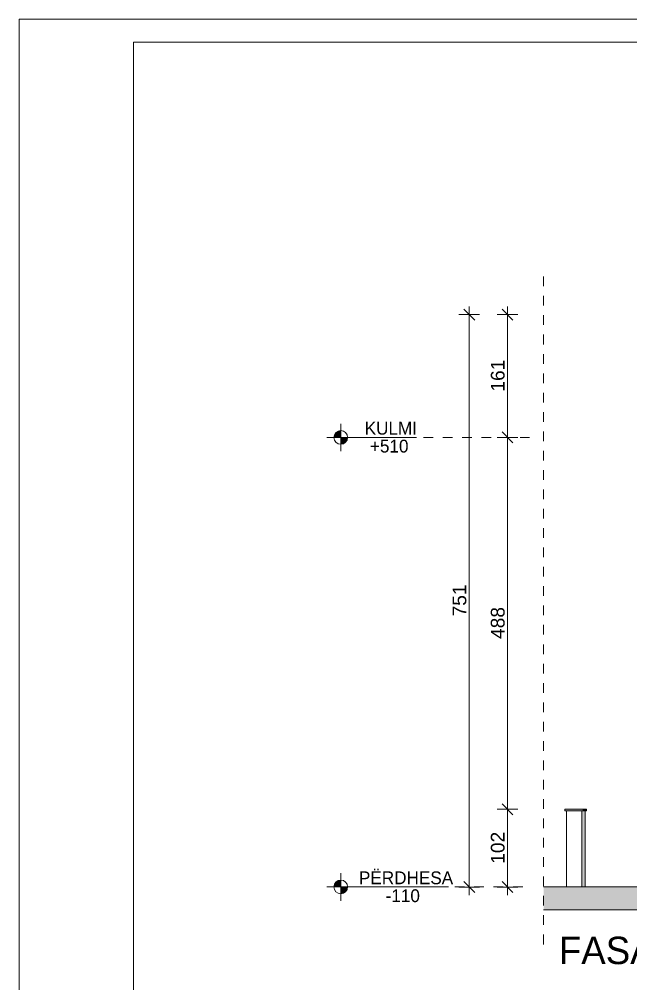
# Model space of a CAD drawing. Header units: millimetres. Extents: x 71293 to 106933, y -21112 to 4088.
# Drawn here: x 71293 to 79318, y -8568 to 4088 of the extents above; entities that cross this region are included whole.
import ezdxf

# ---------------------------------------------------------------- set-up
doc = ezdxf.new("R2010")
doc.units = ezdxf.units.MM
doc.header["$MEASUREMENT"] = 0
doc.linetypes.add('Dashed', pattern=[254, 127, -127])
doc.linetypes.add('Wipeout_Contour', pattern=[1000, 0, -1000])
for name, color, linetype, lineweight, true_color in [('02. Tabela Projekti zbatues_Pen_No__61', 7, 'Continuous', 5, 0x6a6a6a), ('A - Dimenzionimi_Pen_No__61', 7, 'Continuous', 5, 0x6a6a6a), ('A - Dimenzionimi_Pen_No__81', 7, 'Continuous', 5, 0x6a6a6a), ('A - Fasadat_Pen_No__181', 7, 'Continuous', 5, 0xe8e8e8), ('A - Fasadat_Pen_No__81', 7, 'Continuous', 5, 0x6a6a6a)]:
    doc.layers.add(name, color=color, linetype=linetype, lineweight=lineweight, true_color=true_color)
for name, color, linetype, lineweight in [('0_Pen_No__1', 7, 'Continuous', 5), ('A - Fasadat_Pen_No__1', 7, 'Continuous', 5), ('A - Fasadat_Pen_No__101', 252, 'Continuous', 5), ('A - Fasadat_Pen_No__22', 8, 'Continuous', 5), ('A - Fasadat_Pen_No__7', 7, 'Continuous', 5)]:
    doc.layers.add(name, color=color, linetype=linetype, lineweight=lineweight)
doc.layers.add('A - Dimenzionimi', color=7, linetype='Continuous')
doc.layers.add('A - Fasadat', color=7, linetype='Continuous')
doc.styles.add('GENERATED_STYLE_2', font='')
doc.styles.add('GENERATED_STYLE_3', font='')
doc.styles.get('GENERATED_STYLE_2').set_extended_font_data('Century Gothic')
doc.styles.get('GENERATED_STYLE_3').set_extended_font_data('Arial')
doc.dimstyles.new('GENERATED_STYLE__1', dxfattribs={"dimtxt": 180, "dimasz": 136.8, "dimexe": 0.18, "dimexo": 100000, "dimgap": 0, "dimtad": 1, "dimdec": 0, "dimlfac": 0.1, "dimzin": 0, "dimdsep": 46, "dimtxsty": 'GENERATED_STYLE_3', "dimblk": 'ARROWHEAD_6', "dimblk1": 'ARROWHEAD_6', "dimblk2": 'ARROWHEAD_6', "dimcen": 0.09, "dimclrd": 256, "dimclre": 256, "dimclrt": 256, "dimadec": 0, "dimazin": 0, "dimtfac": 1, "dimtdec": 4, "dimtmove": 0, "dimatfit": 3, "dimfxl": 0, "dimtolj": 1, "dimtzin": 0, "dimarcsym": 0})

# ---------------------------------------------------------------- blocks, each defined once
blk = doc.blocks.new('Dimension_3', base_point=(75512, -7299))
at = {"layer": 'A - Fasadat_Pen_No__101', "linetype": 'Continuous', "lineweight": 5}
for points in [[(75512, -7299), (75512, -7209), (75477, -7215), (75448, -7235), (75428, -7264), (75422, -7299)], [(75512, -7299), (75512, -7389), (75546, -7382), (75575, -7362), (75595, -7333), (75602, -7299)]]:
    blk.add_hatch(color=252, dxfattribs=at).paths.add_polyline_path(points)
at = {"layer": 'A - Fasadat_Pen_No__101', "color": 252, "linetype": 'Continuous', "lineweight": 5}
for p, q in [((75512, -7479), (75512, -7119)), ((75332, -7299), (75692, -7299)), ((75692, -7299), (76925, -7299))]:
    blk.add_line(p, q, dxfattribs=at)
blk.add_circle((75512, -7299), 90, dxfattribs=at)
at = {"layer": 'A - Fasadat_Pen_No__101', "color": 252, "lineweight": 5, "char_height": 168, "attachment_point": 7, "style": 'GENERATED_STYLE_2'}
for s, insert in [('\\A1;{\\pql;\\fCentury Gothic|b0|i0|c0|p34;PËRDHESA}', (75752, -7265)), ('\\A1;{\\pql;\\fCentury Gothic|b0|i0|c0|p34;-110}', (76102, -7500))]:
    blk.add_mtext(s, dxfattribs=dict(at, insert=insert))
blk = doc.blocks.new('Dimension_4', base_point=(75512, -1399))
at = {"layer": 'A - Fasadat_Pen_No__101', "linetype": 'Continuous', "lineweight": 5}
for points in [[(75512, -1399), (75512, -1309), (75477, -1315), (75448, -1335), (75428, -1364), (75422, -1399)], [(75512, -1399), (75512, -1489), (75546, -1482), (75575, -1462), (75595, -1433), (75602, -1399)]]:
    blk.add_hatch(color=252, dxfattribs=at).paths.add_polyline_path(points)
at = {"layer": 'A - Fasadat_Pen_No__101', "color": 252, "linetype": 'Continuous', "lineweight": 5}
for p, q in [((75512, -1579), (75512, -1219)), ((75332, -1399), (75692, -1399)), ((75692, -1399), (76505, -1399))]:
    blk.add_line(p, q, dxfattribs=at)
blk.add_circle((75512, -1399), 90, dxfattribs=at)
at = {"layer": 'A - Fasadat_Pen_No__101', "color": 252, "lineweight": 5, "char_height": 168, "attachment_point": 7, "style": 'GENERATED_STYLE_2'}
for s, insert in [('\\A1;{\\pql;\\fCentury Gothic|b0|i0|c0|p34;KULMI}', (75827, -1365)), ('\\A1;{\\pql;\\fCentury Gothic|b0|i0|c0|p34;+510}', (75896, -1600))]:
    blk.add_mtext(s, dxfattribs=dict(at, insert=insert))
blk = doc.blocks.new('*D8')
at = {"layer": 'A - Dimenzionimi_Pen_No__81', "color": 251, "linetype": 'Continuous', "lineweight": 5, "true_color": 0x6a6a6a}
for p, q in [((77836, -6279), (77566, -6279)), ((77629, -6207), (77773, -6351)), ((77701, -7299), (77701, -6279)), ((77836, -7299), (77566, -7299)), ((77629, -7227), (77773, -7371)), ((77701, -7407), (77701, -7299))]:
    blk.add_line(p, q, dxfattribs=at)
at = {"layer": 'A - Dimenzionimi_Pen_No__61', "color": 251, "lineweight": 5, "true_color": 0x6a6a6a, "insert": (77665, -6994), "char_height": 180, "attachment_point": 7, "rotation": 90, "style": 'GENERATED_STYLE_3'}
blk.add_mtext('\\A1;{\\pql;\\fArial|b0|i0|c0|p34;102}', dxfattribs=at)
blk = doc.blocks.new('ARROWHEAD_6')
at = {"color": 0, "linetype": 'Continuous', "lineweight": 0}
for p, q in [((0, 0), (-1, 0)), ((-0.5, -0.5), (0.5, 0.5))]:
    blk.add_line(p, q, dxfattribs=at)
blk = doc.blocks.new('*D10')
at = {"layer": 'A - Dimenzionimi_Pen_No__81', "color": 251, "linetype": 'Continuous', "lineweight": 5, "true_color": 0x6a6a6a}
for p, q in [((77629, -1327), (77773, -1471)), ((77836, -1399), (77566, -1399)), ((77701, -6279), (77701, -1399)), ((77836, -6279), (77566, -6279)), ((77629, -6207), (77773, -6351))]:
    blk.add_line(p, q, dxfattribs=at)
at = {"layer": 'A - Dimenzionimi_Pen_No__61', "color": 251, "lineweight": 5, "true_color": 0x6a6a6a, "insert": (77665, -4044), "char_height": 180, "attachment_point": 7, "rotation": 90, "style": 'GENERATED_STYLE_3'}
blk.add_mtext('\\A1;{\\pql;\\fArial|b0|i0|c0|p34;488}', dxfattribs=at)
blk = doc.blocks.new('*D11')
at = {"layer": 'A - Dimenzionimi_Pen_No__81', "color": 251, "linetype": 'Continuous', "lineweight": 5, "true_color": 0x6a6a6a}
for p, q in [((77773, 140), (77629, 284)), ((77701, 212), (77701, 320)), ((77836, 212), (77566, 212)), ((77701, -1399), (77701, 212)), ((77629, -1327), (77773, -1471)), ((77836, -1399), (77566, -1399))]:
    blk.add_line(p, q, dxfattribs=at)
at = {"layer": 'A - Dimenzionimi_Pen_No__61', "color": 251, "lineweight": 5, "true_color": 0x6a6a6a, "insert": (77665, -798), "char_height": 180, "attachment_point": 7, "rotation": 90, "style": 'GENERATED_STYLE_3'}
blk.add_mtext('\\A1;{\\pql;\\fArial|b0|i0|c0|p34;161}', dxfattribs=at)
blk = doc.blocks.new('*D12')
at = {"layer": 'A - Dimenzionimi_Pen_No__81', "color": 251, "linetype": 'Continuous', "lineweight": 5, "true_color": 0x6a6a6a}
for p, q in [((77271, 140), (77127, 284)), ((77199, 212), (77199, 320)), ((77334, 212), (77064, 212)), ((77199, -7299), (77199, 212)), ((77334, -7299), (77064, -7299)), ((77127, -7227), (77271, -7371)), ((77199, -7407), (77199, -7299))]:
    blk.add_line(p, q, dxfattribs=at)
at = {"layer": 'A - Dimenzionimi_Pen_No__61', "color": 251, "lineweight": 5, "true_color": 0x6a6a6a, "insert": (77163, -3748), "char_height": 180, "attachment_point": 7, "rotation": 90, "style": 'GENERATED_STYLE_3'}
blk.add_mtext('\\A1;{\\pql;\\fArial|b0|i0|c0|p34;751}', dxfattribs=at)

msp = doc.modelspace()

# ---------------------------------------------------------------- hatches: boundary and pattern name
at = {"layer": 'A - Fasadat_Pen_No__81', "linetype": 'Continuous', "lineweight": 0, "true_color": 0x8f8f8f}
msp.add_hatch(color=252, dxfattribs=at).paths.add_polyline_path([(78695.1, -6278.6), (78455.1, -6278.6), (78455.1, -6298.6), (78475.1, -6298.6), (78695.1, -6298.6)])
at = {"layer": 'A - Fasadat_Pen_No__81', "linetype": 'Continuous', "lineweight": 0, "true_color": 0xd9d9d9}
msp.add_hatch(color=254, dxfattribs=at).paths.add_polyline_path([(78695.1, -6278.6), (78695.1, -6298.6), (78719.1, -6298.6), (78739.1, -6298.6), (78739.1, -6278.6)])

# ---------------------------------------------------------------- linework, layer by layer
at = {"layer": 'A - Fasadat_Pen_No__1', "color": 7, "linetype": 'Continuous', "lineweight": 5, "flags": 128}
for points in [[(78695.1, -6278.6), (78455.1, -6278.6), (78455.1, -6298.6), (78475.1, -6298.6), (78695.1, -6298.6)], [(78695.1, -6278.6), (78695.1, -6298.6), (78719.1, -6298.6), (78739.1, -6298.6), (78739.1, -6278.6)]]:
    msp.add_lwpolyline(points, close=True, dxfattribs=at)
at = {"layer": 'A - Fasadat_Pen_No__22', "color": 8, "linetype": 'Dashed', "lineweight": 5}
for points in [[(76597.9, -1398.6), (77991, -1398.6)], [(77011.3, -7298.6), (77991, -7298.6)]]:
    msp.add_lwpolyline(points, dxfattribs=at)
at = {"layer": 'A - Fasadat_Pen_No__7', "color": 7, "linetype": 'Continuous', "lineweight": 5}
for p, q in [((78475.1, -6298.6), (78475.1, -7298.6)), ((95838.1, -7598.6), (78175.1, -7598.6))]:
    msp.add_line(p, q, dxfattribs=at)
at = {"layer": 'A - Fasadat_Pen_No__7', "color": 7, "linetype": 'Dashed', "lineweight": 5}
msp.add_lwpolyline([(78175.1, 711.6), (78175.1, -8098.6)], dxfattribs=at)

# ---------------------------------------------------------------- block references
at = {"layer": 'A - Fasadat', "color": 252, "linetype": 'Continuous', "lineweight": 5}
for name, p in [('Dimension_4', (75511.6, -1398.6)), ('Dimension_3', (75511.6, -7298.6))]:
    msp.add_blockref(name, p, dxfattribs=at)

# ---------------------------------------------------------------- texts
at = {"layer": '02. Tabela Projekti zbatues_Pen_No__61', "color": 251, "linetype": 'Continuous', "lineweight": 5, "true_color": 0x6a6a6a, "insert": (78375.1, -8316), "char_height": 360, "attachment_point": 7, "style": 'GENERATED_STYLE_2'}
msp.add_mtext('\\A1;{\\pql;\\fCentury Gothic|b0|i0|c0|p34;FASADA LINDORE}', dxfattribs=at)

# ---------------------------------------------------------------- dimensions: what is measured, and where the dimension line sits
at = {"layer": 'A - Dimenzionimi', "color": 251, "linetype": 'Continuous', "lineweight": 5, "true_color": 0x6a6a6a}
dim = msp.add_linear_dim(base=(77701, 211.6), p1=(79509.6, -1398.6), p2=(79509.6, 211.6), angle=90, dimstyle='GENERATED_STYLE__1', dxfattribs=at)
dim.commit()
dim.dimension.update_dxf_attribs({"geometry": '*D11', "text_midpoint": (77575, -592.6), "dimtype": 160, "text_rotation": 90})

# ---------------------------------------------------------------- next in the draw order: wipeouts: each hides what was drawn before it
at = {"color": 254, "linetype": 'Wipeout_Contour', "lineweight": 0, "ltscale": 315967.031701}
msp.add_wipeout([(78675.1, -6298.6), (78675.1, -7298.6), (78719.1, -7298.6), (78719.1, -6298.6)], dxfattribs=at).dxf.layer = 'A - Fasadat'

# ---------------------------------------------------------------- next in the draw order: hatches: boundary and pattern name
at = {"layer": 'A - Fasadat_Pen_No__181', "linetype": 'Continuous', "lineweight": 0, "true_color": 0xededed}
msp.add_hatch(color=7, dxfattribs=at).paths.add_polyline_path([(78677.2, -6298.6), (78677.2, -7298.6), (78719.1, -7298.6), (78719.1, -6298.6)])
at = {"layer": 'A - Fasadat_Pen_No__81', "linetype": 'Continuous', "lineweight": 0, "true_color": 0xb4b4b4}
msp.add_hatch(color=253, dxfattribs=at).paths.add_polyline_path([(78175.1, -7298.6), (78175.1, -7598.6), (95838.1, -7598.6), (95838.1, -6498.6), (92081.7, -6498.6), (92081.7, -7298.6), (78719.1, -7298.6), (78675.1, -7298.6)])

# ---------------------------------------------------------------- next in the draw order: linework, layer by layer
at = {"layer": '0_Pen_No__1', "color": 7, "linetype": 'Continuous', "lineweight": 5}
for points in [[(106933.2, 4088.2), (71293.2, 4088.2), (71293.2, -21111.8), (106933.2, -21111.8)], [(72793.2, -20811.8), (106633.2, -20811.8), (106633.2, 3788.2), (72793.2, 3788.2)]]:
    msp.add_lwpolyline(points, close=True, dxfattribs=at)
at = {"layer": 'A - Fasadat_Pen_No__1', "color": 7, "linetype": 'Continuous', "lineweight": 5}
msp.add_lwpolyline([(78695.1, -6298.6), (78739.1, -6298.6), (78739.1, -6278.6), (78695.1, -6278.6)], dxfattribs=at)
at = {"layer": 'A - Fasadat_Pen_No__7', "color": 7, "linetype": 'Continuous', "lineweight": 5}
for p, q in [((78675.1, -6298.6), (78475.1, -6298.6)), ((78675.1, -6298.6), (78719.1, -6298.6)), ((78675.1, -6298.6), (78675.1, -7298.6)), ((78719.1, -7298.6), (78719.1, -6298.6)), ((92081.7, -7298.6), (78175.1, -7298.6))]:
    msp.add_line(p, q, dxfattribs=at)
for points in [[(78695.1, -6278.6), (78455.1, -6278.6), (78455.1, -6298.6), (78475.1, -6298.6), (78695.1, -6298.6)], [(78695.1, -6298.6), (78695.1, -6278.6)]]:
    msp.add_lwpolyline(points, dxfattribs=at)

# ---------------------------------------------------------------- next in the draw order: dimensions: what is measured, and where the dimension line sits
at = {"layer": 'A - Dimenzionimi', "color": 251, "linetype": 'Continuous', "lineweight": 5, "true_color": 0x6a6a6a}
for base, p1, p2, picture, middle in [((77198.7, 211.6), (79475.8, -7298.6), (79509.6, 211.6), '*D12', (77072.7, -3542.6)), ((77701, -1398.6), (79676, -6278.6), (79509.6, -1398.6), '*D10', (77575, -3837.7)), ((77701, -6278.6), (79475.8, -7298.6), (79676, -6278.6), '*D8', (77575, -6787.7))]:
    dim = msp.add_linear_dim(base=base, p1=p1, p2=p2, angle=90, dimstyle='GENERATED_STYLE__1', dxfattribs=at)
    dim.commit()
    dim.dimension.update_dxf_attribs({"geometry": picture, "text_midpoint": middle, "dimtype": 160, "text_rotation": 90})

doc.saveas('drawing.dxf')
